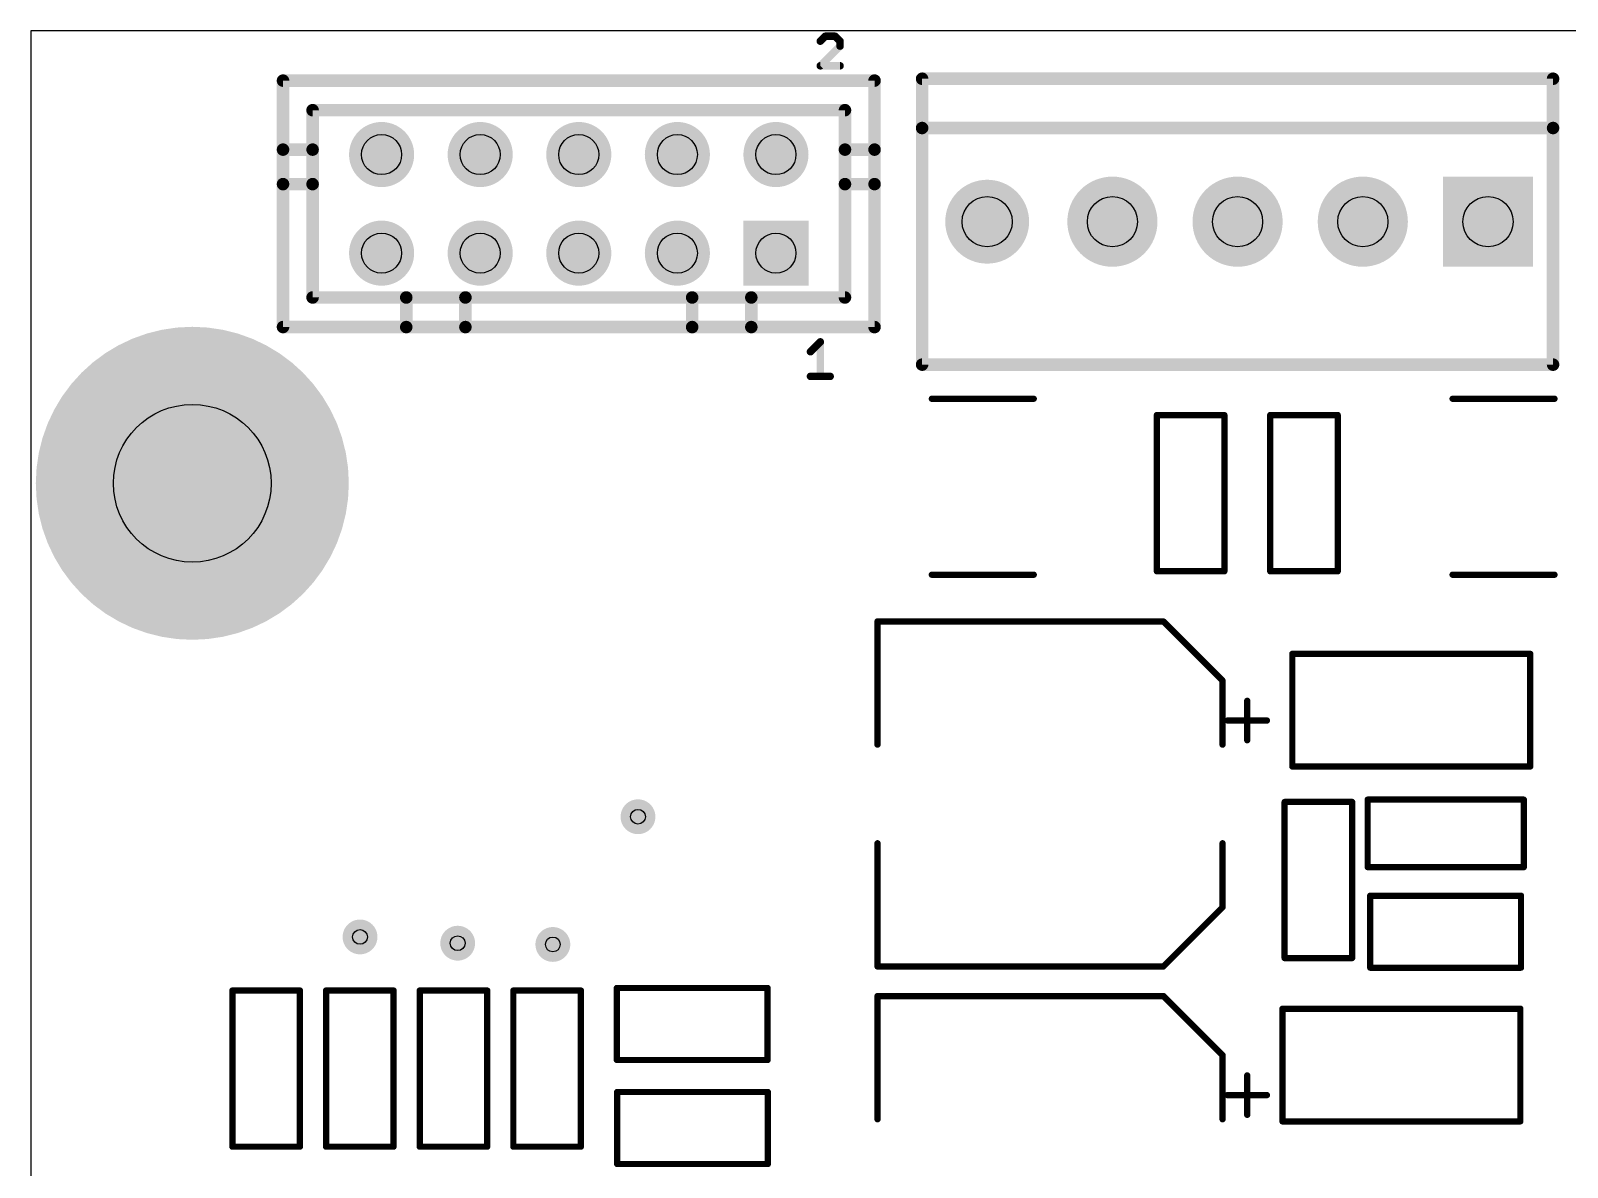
# Model space of a CAD drawing. Extents: x -132 to 146, y -142 to 112.
# Drawn here: x 0 to 31.17, y 78.84 to 101.9 of the extents above; entities that cross this region are included whole.
import ezdxf

# ---------------------------------------------------------------- set-up
doc = ezdxf.new("R2010")
doc.units = 0
for name, color, linetype in [('17', 82, 'CONTINUOUS'), ('18', 82, 'CONTINUOUS'), ('20', 7, 'CONTINUOUS'), ('21', 253, 'CONTINUOUS'), ('44', 253, 'CONTINUOUS')]:
    doc.layers.add(name, color=color, linetype=linetype)

# ---------------------------------------------------------------- blocks, each defined once
blk = doc.blocks.new('ROUNDP')
at = {"const_width": 0.5}
blk.add_lwpolyline([(0, -0.25, 1), (0, 0.25, 1), (0, -0.25)], format="xyb", dxfattribs=at)
blk = doc.blocks.new('SQUAREP')
blk.add_solid([(-0.5, -0.5), (0.5, -0.5), (-0.5, 0.5), (0.5, 0.5)])
blk = doc.blocks.new('ROUNDV')
at = {"const_width": 0.5}
blk.add_lwpolyline([(0, -0.25, 1), (0, 0.25, 1), (0, -0.25)], format="xyb", dxfattribs=at)

msp = doc.modelspace()

# ---------------------------------------------------------------- linework, layer by layer
at = {"layer": '20'}
for p, q in [((146.05, 101.9), (0, 101.9)), ((0, 101.9), (0, 0))]:
    msp.add_line(p, q, dxfattribs=at)
at = {"layer": '21'}
for points, const_width in [([(16.018, 101.688), (16.118, 101.788)], 0.1524), ([(16.418, 101.588), (16.018, 101.188)], 0.1524), ([(16.118, 101.788), (16.318, 101.788)], 0.1524), ([(16.318, 101.788), (16.418, 101.688)], 0.1524), ([(16.418, 101.688), (16.418, 101.588)], 0.1524), ([(17.118, 100.888), (5.118, 100.888)], 0.254), ([(5.118, 100.888), (5.118, 99.488)], 0.254), ([(16.018, 101.188), (16.418, 101.188)], 0.1524), ([(17.118, 99.488), (17.118, 100.888)], 0.254), ([(18.083, 100.926), (30.883, 100.926)], 0.254), ([(18.083, 99.926), (18.083, 100.926)], 0.254), ([(30.883, 100.926), (30.883, 99.926)], 0.254), ([(5.718, 99.488), (5.718, 100.288)], 0.254), ([(5.718, 100.288), (16.518, 100.288)], 0.254), ([(16.518, 100.288), (16.518, 99.488)], 0.254), ([(18.083, 95.126), (18.083, 99.926)], 0.254), ([(18.083, 99.926), (30.883, 99.926)], 0.254), ([(30.883, 99.926), (30.883, 95.126)], 0.254), ([(5.118, 99.488), (5.118, 98.788)], 0.254), ([(5.118, 99.488), (5.718, 99.488)], 0.254), ([(5.718, 99.488), (5.718, 98.788)], 0.254), ([(16.518, 99.488), (17.118, 99.488)], 0.254), ([(16.518, 99.488), (16.518, 98.788)], 0.254), ([(17.118, 98.788), (17.118, 99.488)], 0.254), ([(5.118, 98.788), (5.118, 95.888)], 0.254), ([(5.718, 98.788), (5.118, 98.788)], 0.254), ([(5.718, 96.488), (5.718, 98.788)], 0.254), ([(17.118, 98.788), (16.518, 98.788)], 0.254), ([(16.518, 98.788), (16.518, 96.488)], 0.254), ([(17.118, 95.888), (17.118, 98.788)], 0.254), ([(7.618, 96.488), (5.718, 96.488)], 0.254), ([(7.618, 95.888), (7.618, 96.488)], 0.254), ([(7.618, 96.488), (8.818, 96.488)], 0.254), ([(13.418, 96.488), (8.818, 96.488)], 0.254), ([(8.818, 96.488), (8.818, 95.888)], 0.254), ([(13.418, 95.888), (13.418, 96.488)], 0.254), ([(13.418, 96.488), (14.618, 96.488)], 0.254), ([(16.518, 96.488), (14.618, 96.488)], 0.254), ([(14.618, 96.488), (14.618, 95.888)], 0.254), ([(5.118, 95.888), (7.618, 95.888)], 0.254), ([(7.618, 95.888), (8.818, 95.888)], 0.254), ([(8.818, 95.888), (13.418, 95.888)], 0.254), ([(13.418, 95.888), (14.618, 95.888)], 0.254), ([(14.618, 95.888), (17.118, 95.888)], 0.254), ([(15.818, 95.388), (16.018, 95.588)], 0.1524), ([(16.018, 95.588), (16.018, 94.888)], 0.1524), ([(30.883, 95.126), (18.083, 95.126)], 0.254), ([(16.018, 94.888), (15.818, 94.888)], 0.1524), ([(16.018, 94.888), (16.218, 94.888)], 0.1524), ([(18.28, 94.433), (20.348, 94.433)], 0.127), ([(28.844, 94.433), (30.912, 94.433)], 0.127), ([(22.845, 94.102), (24.215, 94.102)], 0.127), ([(22.845, 90.934), (22.845, 94.102)], 0.127), ([(24.215, 94.102), (24.215, 90.934)], 0.127), ([(25.145, 94.102), (26.515, 94.102)], 0.127), ([(25.145, 90.934), (25.145, 94.102)], 0.127), ([(26.515, 94.102), (26.515, 90.934)], 0.127), ([(20.348, 90.863), (18.28, 90.863)], 0.127), ([(24.215, 90.934), (22.845, 90.934)], 0.127), ([(26.515, 90.934), (25.145, 90.934)], 0.127), ([(30.912, 90.863), (28.844, 90.863)], 0.127), ([(17.178, 89.916), (17.178, 87.416)], 0.127), ([(17.178, 89.916), (22.978, 89.916)], 0.127), ([(22.978, 89.916), (24.178, 88.716)], 0.127), ([(25.593, 86.973), (25.593, 89.259)], 0.127), ([(25.593, 89.259), (30.419, 89.259)], 0.127), ([(30.419, 89.259), (30.419, 86.973)], 0.127), ([(24.178, 87.416), (24.178, 88.716)], 0.127), ([(24.678, 88.306), (24.678, 87.506)], 0.127), ([(25.078, 87.906), (24.278, 87.906)], 0.127), ([(30.419, 86.973), (25.593, 86.973)], 0.127), ([(27.122, 86.301), (30.29, 86.301)], 0.127), ([(27.122, 84.931), (27.122, 86.301)], 0.127), ([(30.29, 86.301), (30.29, 84.931)], 0.127), ([(25.437, 86.254), (26.807, 86.254)], 0.127), ([(25.437, 83.086), (25.437, 86.254)], 0.127), ([(26.807, 86.254), (26.807, 83.086)], 0.127), ([(17.178, 85.416), (17.178, 82.916)], 0.127), ([(24.178, 84.116), (24.178, 85.416)], 0.127), ([(30.29, 84.931), (27.122, 84.931)], 0.127), ([(22.978, 82.916), (24.178, 84.116)], 0.127), ([(27.173, 84.351), (27.173, 82.891)], 0.127), ([(27.179, 84.351), (30.233, 84.351)], 0.127), ([(30.233, 84.351), (30.233, 82.891)], 0.127), ([(17.178, 82.916), (22.978, 82.916)], 0.127), ([(26.807, 83.086), (25.437, 83.086)], 0.127), ([(30.233, 82.891), (27.179, 82.891)], 0.127), ([(4.091, 82.428), (5.461, 82.428)], 0.127), ([(4.091, 79.26), (4.091, 82.428)], 0.127), ([(5.461, 82.428), (5.461, 79.26)], 0.127), ([(5.991, 82.428), (7.361, 82.428)], 0.127), ([(5.991, 79.26), (5.991, 82.428)], 0.127), ([(7.361, 82.428), (7.361, 79.26)], 0.127), ([(7.891, 79.26), (7.891, 82.428)], 0.127), ([(7.891, 82.428), (9.261, 82.428)], 0.127), ([(9.261, 82.428), (9.261, 79.26)], 0.127), ([(9.791, 79.26), (9.791, 82.428)], 0.127), ([(9.791, 82.428), (11.161, 82.428)], 0.127), ([(11.161, 82.428), (11.161, 79.26)], 0.127), ([(11.889, 82.479), (11.889, 81.019)], 0.127), ([(11.895, 82.479), (14.949, 82.479)], 0.127), ([(14.949, 82.479), (14.949, 81.019)], 0.127), ([(17.178, 82.316), (17.178, 79.816)], 0.127), ([(17.178, 82.316), (22.978, 82.316)], 0.127), ([(22.978, 82.316), (24.178, 81.116)], 0.127), ([(25.393, 79.773), (25.393, 82.059)], 0.127), ([(25.393, 82.059), (30.219, 82.059)], 0.127), ([(30.219, 82.059), (30.219, 79.773)], 0.127), ([(14.949, 81.019), (11.895, 81.019)], 0.127), ([(24.178, 79.816), (24.178, 81.116)], 0.127), ([(24.678, 80.706), (24.678, 79.906)], 0.127), ([(11.895, 80.369), (14.949, 80.369)], 0.127), ([(11.895, 78.909), (11.895, 80.369)], 0.127), ([(14.955, 78.909), (14.955, 80.369)], 0.127), ([(25.078, 80.306), (24.278, 80.306)], 0.127), ([(30.219, 79.773), (25.393, 79.773)], 0.127), ([(5.461, 79.26), (4.091, 79.26)], 0.127), ([(7.361, 79.26), (5.991, 79.26)], 0.127), ([(9.261, 79.26), (7.891, 79.26)], 0.127), ([(11.161, 79.26), (9.791, 79.26)], 0.127), ([(14.949, 78.909), (11.895, 78.909)], 0.127)]:
    msp.add_lwpolyline(points, dxfattribs=dict(at, const_width=const_width))
for points, const_width in [([(15.9911, 101.7149, 1), (16.0449, 101.6611)], 0.0762), ([(16.118, 101.8261, 1), (16.118, 101.7499)], 0.0762), ([(16.1449, 101.7611, 1), (16.0911, 101.8149)], 0.0762), ([(16.3449, 101.8149, 1), (16.2911, 101.7611)], 0.0762), ([(16.318, 101.7499, 1), (16.318, 101.8261)], 0.0762), ([(16.4561, 101.688, 1), (16.3799, 101.688)], 0.0762), ([(16.3799, 101.588, 1), (16.4561, 101.588)], 0.0762), ([(16.3911, 101.6611, 1), (16.4449, 101.7149)], 0.0762), ([(16.4449, 101.5611, 1), (16.3911, 101.6149)], 0.0762), ([(5.118, 100.9515, 1), (5.118, 100.8245)], 0.127), ([(5.1815, 100.888, 1), (5.0545, 100.888)], 0.127), ([(16.018, 101.2261, 1), (16.018, 101.1499)], 0.0762), ([(15.9911, 101.2149, 1), (16.0449, 101.1611)], 0.0762), ([(16.418, 101.1499, 1), (16.418, 101.2261)], 0.0762), ([(17.1815, 100.888, 1), (17.0545, 100.888)], 0.127), ([(17.118, 100.8245, 1), (17.118, 100.9515)], 0.127), ([(18.083, 100.9895, 1), (18.083, 100.8625)], 0.127), ([(18.1465, 100.926, 1), (18.0195, 100.926)], 0.127), ([(30.9465, 100.926, 1), (30.8195, 100.926)], 0.127), ([(30.883, 100.8625, 1), (30.883, 100.9895)], 0.127), ([(5.7815, 100.288, 1), (5.6545, 100.288)], 0.127), ([(5.718, 100.3515, 1), (5.718, 100.2245)], 0.127), ([(16.5815, 100.288, 1), (16.4545, 100.288)], 0.127), ([(16.518, 100.2245, 1), (16.518, 100.3515)], 0.127), ([(18.1465, 99.926, 1), (18.0195, 99.926)], 0.127), ([(18.083, 99.9895, 1), (18.083, 99.8625)], 0.127), ([(18.0195, 99.926, 1), (18.1465, 99.926)], 0.127), ([(30.9465, 99.926, 1), (30.8195, 99.926)], 0.127), ([(30.8195, 99.926, 1), (30.9465, 99.926)], 0.127), ([(30.883, 99.8625, 1), (30.883, 99.9895)], 0.127), ([(5.1815, 99.488, 1), (5.0545, 99.488)], 0.127), ([(5.118, 99.5515, 1), (5.118, 99.4245)], 0.127), ([(5.0545, 99.488, 1), (5.1815, 99.488)], 0.127), ([(5.7815, 99.488, 1), (5.6545, 99.488)], 0.127), ([(5.6545, 99.488, 1), (5.7815, 99.488)], 0.127), ([(5.718, 99.4245, 1), (5.718, 99.5515)], 0.127), ([(16.518, 99.5515, 1), (16.518, 99.4245)], 0.127), ([(16.5815, 99.488, 1), (16.4545, 99.488)], 0.127), ([(16.4545, 99.488, 1), (16.5815, 99.488)], 0.127), ([(17.1815, 99.488, 1), (17.0545, 99.488)], 0.127), ([(17.0545, 99.488, 1), (17.1815, 99.488)], 0.127), ([(17.118, 99.4245, 1), (17.118, 99.5515)], 0.127), ([(5.1815, 98.788, 1), (5.0545, 98.788)], 0.127), ([(5.118, 98.8515, 1), (5.118, 98.7245)], 0.127), ([(5.0545, 98.788, 1), (5.1815, 98.788)], 0.127), ([(5.7815, 98.788, 1), (5.6545, 98.788)], 0.127), ([(5.6545, 98.788, 1), (5.7815, 98.788)], 0.127), ([(5.718, 98.7245, 1), (5.718, 98.8515)], 0.127), ([(16.518, 98.8515, 1), (16.518, 98.7245)], 0.127), ([(16.5815, 98.788, 1), (16.4545, 98.788)], 0.127), ([(16.4545, 98.788, 1), (16.5815, 98.788)], 0.127), ([(17.1815, 98.788, 1), (17.0545, 98.788)], 0.127), ([(17.0545, 98.788, 1), (17.1815, 98.788)], 0.127), ([(17.118, 98.7245, 1), (17.118, 98.8515)], 0.127), ([(5.718, 96.5515, 1), (5.718, 96.4245)], 0.127), ([(5.6545, 96.488, 1), (5.7815, 96.488)], 0.127), ([(7.6815, 96.488, 1), (7.5545, 96.488)], 0.127), ([(7.618, 96.5515, 1), (7.618, 96.4245)], 0.127), ([(7.618, 96.4245, 1), (7.618, 96.5515)], 0.127), ([(8.818, 96.5515, 1), (8.818, 96.4245)], 0.127), ([(8.8815, 96.488, 1), (8.7545, 96.488)], 0.127), ([(8.818, 96.4245, 1), (8.818, 96.5515)], 0.127), ([(13.4815, 96.488, 1), (13.3545, 96.488)], 0.127), ([(13.418, 96.5515, 1), (13.418, 96.4245)], 0.127), ([(13.418, 96.4245, 1), (13.418, 96.5515)], 0.127), ([(14.618, 96.5515, 1), (14.618, 96.4245)], 0.127), ([(14.6815, 96.488, 1), (14.5545, 96.488)], 0.127), ([(14.618, 96.4245, 1), (14.618, 96.5515)], 0.127), ([(16.4545, 96.488, 1), (16.5815, 96.488)], 0.127), ([(16.518, 96.4245, 1), (16.518, 96.5515)], 0.127), ([(5.118, 95.9515, 1), (5.118, 95.8245)], 0.127), ([(7.618, 95.9515, 1), (7.618, 95.8245)], 0.127), ([(7.618, 95.8245, 1), (7.618, 95.9515)], 0.127), ([(8.818, 95.9515, 1), (8.818, 95.8245)], 0.127), ([(8.818, 95.8245, 1), (8.818, 95.9515)], 0.127), ([(13.418, 95.9515, 1), (13.418, 95.8245)], 0.127), ([(13.418, 95.8245, 1), (13.418, 95.9515)], 0.127), ([(14.618, 95.9515, 1), (14.618, 95.8245)], 0.127), ([(14.618, 95.8245, 1), (14.618, 95.9515)], 0.127), ([(17.118, 95.8245, 1), (17.118, 95.9515)], 0.127), ([(5.0545, 95.888, 1), (5.1815, 95.888)], 0.127), ([(7.5545, 95.888, 1), (7.6815, 95.888)], 0.127), ([(8.7545, 95.888, 1), (8.8815, 95.888)], 0.127), ([(13.3545, 95.888, 1), (13.4815, 95.888)], 0.127), ([(14.5545, 95.888, 1), (14.6815, 95.888)], 0.127), ([(17.0545, 95.888, 1), (17.1815, 95.888)], 0.127), ([(15.7911, 95.4149, 1), (15.8449, 95.3611)], 0.0762), ([(16.0561, 95.588, 1), (15.9799, 95.588)], 0.0762), ([(16.0449, 95.5611, 1), (15.9911, 95.6149)], 0.0762), ([(18.083, 95.1895, 1), (18.083, 95.0625)], 0.127), ([(18.0195, 95.126, 1), (18.1465, 95.126)], 0.127), ([(30.8195, 95.126, 1), (30.9465, 95.126)], 0.127), ([(30.883, 95.0625, 1), (30.883, 95.1895)], 0.127), ([(15.818, 94.9261, 1), (15.818, 94.8499)], 0.0762), ([(16.018, 94.9261, 1), (16.018, 94.8499)], 0.0762), ([(15.9799, 94.888, 1), (16.0561, 94.888)], 0.0762), ([(16.018, 94.8499, 1), (16.018, 94.9261)], 0.0762), ([(16.218, 94.8499, 1), (16.218, 94.9261)], 0.0762), ([(18.28, 94.4648, 1), (18.28, 94.4013)], 0.0635), ([(20.348, 94.4013, 1), (20.348, 94.4648)], 0.0635), ([(28.844, 94.4648, 1), (28.844, 94.4013)], 0.0635), ([(30.912, 94.4013, 1), (30.912, 94.4648)], 0.0635), ([(22.845, 94.1338, 1), (22.845, 94.0703)], 0.0635), ([(22.8768, 94.102, 1), (22.8133, 94.102)], 0.0635), ([(24.2467, 94.102, 1), (24.1833, 94.102)], 0.0635), ([(24.215, 94.0703, 1), (24.215, 94.1338)], 0.0635), ([(25.145, 94.1338, 1), (25.145, 94.0703)], 0.0635), ([(25.1767, 94.102, 1), (25.1133, 94.102)], 0.0635), ([(26.5467, 94.102, 1), (26.4833, 94.102)], 0.0635), ([(26.515, 94.0703, 1), (26.515, 94.1338)], 0.0635), ([(18.28, 90.8948, 1), (18.28, 90.8312)], 0.0635), ([(20.348, 90.8312, 1), (20.348, 90.8948)], 0.0635), ([(22.845, 90.9657, 1), (22.845, 90.9022)], 0.0635), ([(22.8133, 90.934, 1), (22.8768, 90.934)], 0.0635), ([(24.1833, 90.934, 1), (24.2467, 90.934)], 0.0635), ([(24.215, 90.9022, 1), (24.215, 90.9657)], 0.0635), ([(25.145, 90.9657, 1), (25.145, 90.9022)], 0.0635), ([(25.1133, 90.934, 1), (25.1767, 90.934)], 0.0635), ([(26.4833, 90.934, 1), (26.5467, 90.934)], 0.0635), ([(26.515, 90.9022, 1), (26.515, 90.9657)], 0.0635), ([(28.844, 90.8948, 1), (28.844, 90.8312)], 0.0635), ([(30.912, 90.8312, 1), (30.912, 90.8948)], 0.0635), ([(17.178, 89.9478, 1), (17.178, 89.8843)], 0.0635), ([(17.2097, 89.916, 1), (17.1463, 89.916)], 0.0635), ([(23.0005, 89.9385, 1), (22.9555, 89.8935)], 0.0635), ([(22.978, 89.8843, 1), (22.978, 89.9478)], 0.0635), ([(25.593, 89.2908, 1), (25.593, 89.2272)], 0.0635), ([(25.6247, 89.259, 1), (25.5613, 89.259)], 0.0635), ([(30.4507, 89.259, 1), (30.3873, 89.259)], 0.0635), ([(30.419, 89.2272, 1), (30.419, 89.2908)], 0.0635), ([(24.2097, 88.716, 1), (24.1463, 88.716)], 0.0635), ([(24.1555, 88.6935, 1), (24.2005, 88.7385)], 0.0635), ([(24.7097, 88.306, 1), (24.6463, 88.306)], 0.0635), ([(24.278, 87.9378, 1), (24.278, 87.8743)], 0.0635), ([(25.078, 87.8743, 1), (25.078, 87.9378)], 0.0635), ([(17.1463, 87.416, 1), (17.2097, 87.416)], 0.0635), ([(24.1463, 87.416, 1), (24.2097, 87.416)], 0.0635), ([(24.6463, 87.506, 1), (24.7097, 87.506)], 0.0635), ([(25.593, 87.0048, 1), (25.593, 86.9412)], 0.0635), ([(25.5613, 86.973, 1), (25.6247, 86.973)], 0.0635), ([(30.3873, 86.973, 1), (30.4507, 86.973)], 0.0635), ([(30.419, 86.9412, 1), (30.419, 87.0048)], 0.0635), ([(27.122, 86.3328, 1), (27.122, 86.2692)], 0.0635), ([(27.1537, 86.301, 1), (27.0903, 86.301)], 0.0635), ([(30.3218, 86.301, 1), (30.2583, 86.301)], 0.0635), ([(30.29, 86.2692, 1), (30.29, 86.3328)], 0.0635), ([(25.437, 86.2858, 1), (25.437, 86.2223)], 0.0635), ([(25.4688, 86.254, 1), (25.4053, 86.254)], 0.0635), ([(26.8388, 86.254, 1), (26.7753, 86.254)], 0.0635), ([(26.807, 86.2223, 1), (26.807, 86.2858)], 0.0635), ([(17.2097, 85.416, 1), (17.1463, 85.416)], 0.0635), ([(24.2097, 85.416, 1), (24.1463, 85.416)], 0.0635), ([(27.122, 84.9627, 1), (27.122, 84.8992)], 0.0635), ([(27.0903, 84.931, 1), (27.1537, 84.931)], 0.0635), ([(30.2583, 84.931, 1), (30.3218, 84.931)], 0.0635), ([(30.29, 84.8992, 1), (30.29, 84.9627)], 0.0635), ([(24.2005, 84.0935, 1), (24.1555, 84.1385)], 0.0635), ([(27.2048, 84.351, 1), (27.1413, 84.351)], 0.0635), ([(27.179, 84.3828, 1), (27.179, 84.3192)], 0.0635), ([(30.2647, 84.351, 1), (30.2013, 84.351)], 0.0635), ([(30.233, 84.3192, 1), (30.233, 84.3828)], 0.0635), ([(24.1463, 84.116, 1), (24.2097, 84.116)], 0.0635), ([(17.178, 82.9478, 1), (17.178, 82.8843)], 0.0635), ([(17.1463, 82.916, 1), (17.2097, 82.916)], 0.0635), ([(22.9555, 82.9385, 1), (23.0005, 82.8935)], 0.0635), ([(22.978, 82.8843, 1), (22.978, 82.9478)], 0.0635), ([(25.437, 83.1178, 1), (25.437, 83.0542)], 0.0635), ([(25.4053, 83.086, 1), (25.4688, 83.086)], 0.0635), ([(26.7753, 83.086, 1), (26.8388, 83.086)], 0.0635), ([(26.807, 83.0542, 1), (26.807, 83.1178)], 0.0635), ([(27.1413, 82.891, 1), (27.2048, 82.891)], 0.0635), ([(27.179, 82.9228, 1), (27.179, 82.8593)], 0.0635), ([(30.2013, 82.891, 1), (30.2647, 82.891)], 0.0635), ([(30.233, 82.8593, 1), (30.233, 82.9228)], 0.0635), ([(4.091, 82.4597, 1), (4.091, 82.3962)], 0.0635), ([(4.1227, 82.428, 1), (4.0593, 82.428)], 0.0635), ([(5.4928, 82.428, 1), (5.4293, 82.428)], 0.0635), ([(5.461, 82.3962, 1), (5.461, 82.4597)], 0.0635), ([(5.991, 82.4597, 1), (5.991, 82.3962)], 0.0635), ([(6.0228, 82.428, 1), (5.9593, 82.428)], 0.0635), ([(7.3928, 82.428, 1), (7.3293, 82.428)], 0.0635), ([(7.361, 82.3962, 1), (7.361, 82.4597)], 0.0635), ([(7.891, 82.4597, 1), (7.891, 82.3962)], 0.0635), ([(7.9227, 82.428, 1), (7.8593, 82.428)], 0.0635), ([(9.2928, 82.428, 1), (9.2293, 82.428)], 0.0635), ([(9.261, 82.3962, 1), (9.261, 82.4597)], 0.0635), ([(9.8228, 82.428, 1), (9.7592, 82.428)], 0.0635), ([(9.791, 82.4597, 1), (9.791, 82.3962)], 0.0635), ([(11.1928, 82.428, 1), (11.1293, 82.428)], 0.0635), ([(11.161, 82.3962, 1), (11.161, 82.4597)], 0.0635), ([(11.9208, 82.479, 1), (11.8573, 82.479)], 0.0635), ([(11.895, 82.5108, 1), (11.895, 82.4472)], 0.0635), ([(14.9808, 82.479, 1), (14.9172, 82.479)], 0.0635), ([(14.949, 82.4472, 1), (14.949, 82.5108)], 0.0635), ([(17.178, 82.3478, 1), (17.178, 82.2843)], 0.0635), ([(17.2097, 82.316, 1), (17.1463, 82.316)], 0.0635), ([(23.0005, 82.3385, 1), (22.9555, 82.2935)], 0.0635), ([(22.978, 82.2843, 1), (22.978, 82.3478)], 0.0635), ([(25.393, 82.0907, 1), (25.393, 82.0272)], 0.0635), ([(25.4247, 82.059, 1), (25.3613, 82.059)], 0.0635), ([(30.2508, 82.059, 1), (30.1873, 82.059)], 0.0635), ([(30.219, 82.0272, 1), (30.219, 82.0907)], 0.0635), ([(11.8573, 81.019, 1), (11.9208, 81.019)], 0.0635), ([(11.895, 81.0508, 1), (11.895, 80.9873)], 0.0635), ([(14.9172, 81.019, 1), (14.9808, 81.019)], 0.0635), ([(14.949, 80.9873, 1), (14.949, 81.0508)], 0.0635), ([(24.2097, 81.116, 1), (24.1463, 81.116)], 0.0635), ([(24.1555, 81.0935, 1), (24.2005, 81.1385)], 0.0635), ([(24.7097, 80.706, 1), (24.6463, 80.706)], 0.0635), ([(11.895, 80.4008, 1), (11.895, 80.3372)], 0.0635), ([(11.9268, 80.369, 1), (11.8633, 80.369)], 0.0635), ([(14.9868, 80.369, 1), (14.9232, 80.369)], 0.0635), ([(14.949, 80.3372, 1), (14.949, 80.4008)], 0.0635), ([(24.278, 80.3377, 1), (24.278, 80.2742)], 0.0635), ([(25.078, 80.2742, 1), (25.078, 80.3377)], 0.0635), ([(17.1463, 79.816, 1), (17.2097, 79.816)], 0.0635), ([(24.1463, 79.816, 1), (24.2097, 79.816)], 0.0635), ([(24.6463, 79.906, 1), (24.7097, 79.906)], 0.0635), ([(25.393, 79.8048, 1), (25.393, 79.7413)], 0.0635), ([(25.3613, 79.773, 1), (25.4247, 79.773)], 0.0635), ([(30.1873, 79.773, 1), (30.2508, 79.773)], 0.0635), ([(30.219, 79.7413, 1), (30.219, 79.8048)], 0.0635), ([(4.091, 79.2918, 1), (4.091, 79.2283)], 0.0635), ([(4.0593, 79.26, 1), (4.1227, 79.26)], 0.0635), ([(5.4293, 79.26, 1), (5.4928, 79.26)], 0.0635), ([(5.461, 79.2283, 1), (5.461, 79.2918)], 0.0635), ([(5.991, 79.2918, 1), (5.991, 79.2283)], 0.0635), ([(5.9593, 79.26, 1), (6.0228, 79.26)], 0.0635), ([(7.3293, 79.26, 1), (7.3928, 79.26)], 0.0635), ([(7.361, 79.2283, 1), (7.361, 79.2918)], 0.0635), ([(7.891, 79.2918, 1), (7.891, 79.2283)], 0.0635), ([(7.8593, 79.26, 1), (7.9227, 79.26)], 0.0635), ([(9.2293, 79.26, 1), (9.2928, 79.26)], 0.0635), ([(9.261, 79.2283, 1), (9.261, 79.2918)], 0.0635), ([(9.7592, 79.26, 1), (9.8228, 79.26)], 0.0635), ([(9.791, 79.2918, 1), (9.791, 79.2283)], 0.0635), ([(11.1293, 79.26, 1), (11.1928, 79.26)], 0.0635), ([(11.161, 79.2283, 1), (11.161, 79.2918)], 0.0635), ([(11.895, 78.9408, 1), (11.895, 78.8773)], 0.0635), ([(11.8633, 78.909, 1), (11.9268, 78.909)], 0.0635), ([(14.9232, 78.909, 1), (14.9868, 78.909)], 0.0635), ([(14.949, 78.8773, 1), (14.949, 78.9408)], 0.0635)]:
    msp.add_lwpolyline(points, format="xyb", dxfattribs=dict(at, const_width=const_width))
at = {"layer": '44'}
for centre, radius in [((7.118, 99.388), 0.4064), ((9.118, 99.388), 0.4064), ((11.118, 99.388), 0.4064), ((13.118, 99.388), 0.4064), ((15.118, 99.388), 0.4064), ((19.403, 98.026), 0.508), ((21.943, 98.026), 0.508), ((24.483, 98.026), 0.508), ((27.023, 98.026), 0.508), ((29.563, 98.026), 0.508), ((7.118, 97.388), 0.4064), ((9.118, 97.388), 0.4064), ((11.118, 97.388), 0.4064), ((13.118, 97.388), 0.4064), ((15.118, 97.388), 0.4064), ((3.278, 92.7185), 1.6), ((12.319, 85.9536), 0.15), ((6.6802, 83.5152), 0.15), ((8.6614, 83.3882), 0.15), ((10.5918, 83.3628), 0.15)]:
    msp.add_circle(centre, radius, dxfattribs=at)

# ---------------------------------------------------------------- block references
at = {"layer": '17'}
for name, p, xscale, yscale in [('ROUNDP', (7.118, 99.388), 1.3208, 1.3208), ('ROUNDP', (7.118, 99.388), 1.3208, 1.3208), ('ROUNDP', (9.118, 99.388), 1.3208, 1.3208), ('ROUNDP', (9.118, 99.388), 1.3208, 1.3208), ('ROUNDP', (11.118, 99.388), 1.3208, 1.3208), ('ROUNDP', (11.118, 99.388), 1.3208, 1.3208), ('ROUNDP', (13.118, 99.388), 1.3208, 1.3208), ('ROUNDP', (13.118, 99.388), 1.3208, 1.3208), ('ROUNDP', (15.118, 99.388), 1.3208, 1.3208), ('ROUNDP', (15.118, 99.388), 1.3208, 1.3208), ('ROUNDP', (19.403, 98.026), 1.7018, 1.7018), ('ROUNDP', (19.403, 98.026), 1.7018, 1.7018), ('ROUNDP', (21.943, 98.026), 1.8288, 1.8288), ('ROUNDP', (21.943, 98.026), 1.8288, 1.8288), ('ROUNDP', (24.483, 98.026), 1.8288, 1.8288), ('ROUNDP', (24.483, 98.026), 1.8288, 1.8288), ('ROUNDP', (27.023, 98.026), 1.8288, 1.8288), ('ROUNDP', (27.023, 98.026), 1.8288, 1.8288), ('SQUAREP', (29.563, 98.026), 1.8288, 1.8288), ('SQUAREP', (29.563, 98.026), 1.8288, 1.8288), ('ROUNDP', (7.118, 97.388), 1.3208, 1.3208), ('ROUNDP', (7.118, 97.388), 1.3208, 1.3208), ('ROUNDP', (9.118, 97.388), 1.3208, 1.3208), ('ROUNDP', (9.118, 97.388), 1.3208, 1.3208), ('ROUNDP', (11.118, 97.388), 1.3208, 1.3208), ('ROUNDP', (11.118, 97.388), 1.3208, 1.3208), ('ROUNDP', (13.118, 97.388), 1.3208, 1.3208), ('ROUNDP', (13.118, 97.388), 1.3208, 1.3208), ('SQUAREP', (15.118, 97.388), 1.3208, 1.3208), ('SQUAREP', (15.118, 97.388), 1.3208, 1.3208), ('ROUNDP', (3.278, 92.7185), 6.35, 6.35), ('ROUNDP', (3.278, 92.7185), 6.35, 6.35)]:
    msp.add_blockref(name, p, dxfattribs=dict(at, xscale=xscale, yscale=yscale))
at = {"layer": '18', "xscale": 0.7064, "yscale": 0.7064}
for p in [(12.319, 85.9536), (6.6802, 83.5152), (8.6614, 83.3882), (10.5918, 83.3628)]:
    msp.add_blockref('ROUNDV', p, dxfattribs=at)

doc.saveas('drawing.dxf')
